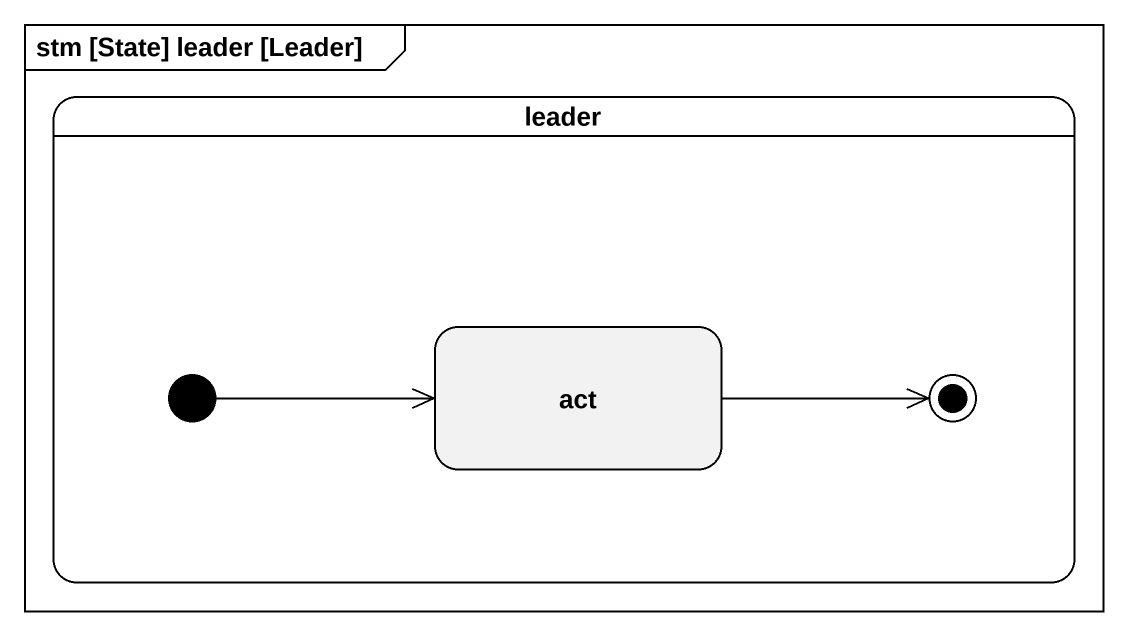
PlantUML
@startuml
mainframe stm [State] leader [Leader]
hide empty description
state leader {
  state act
  [*] -right-> act
  act -right-> [*]
}
@enduml
